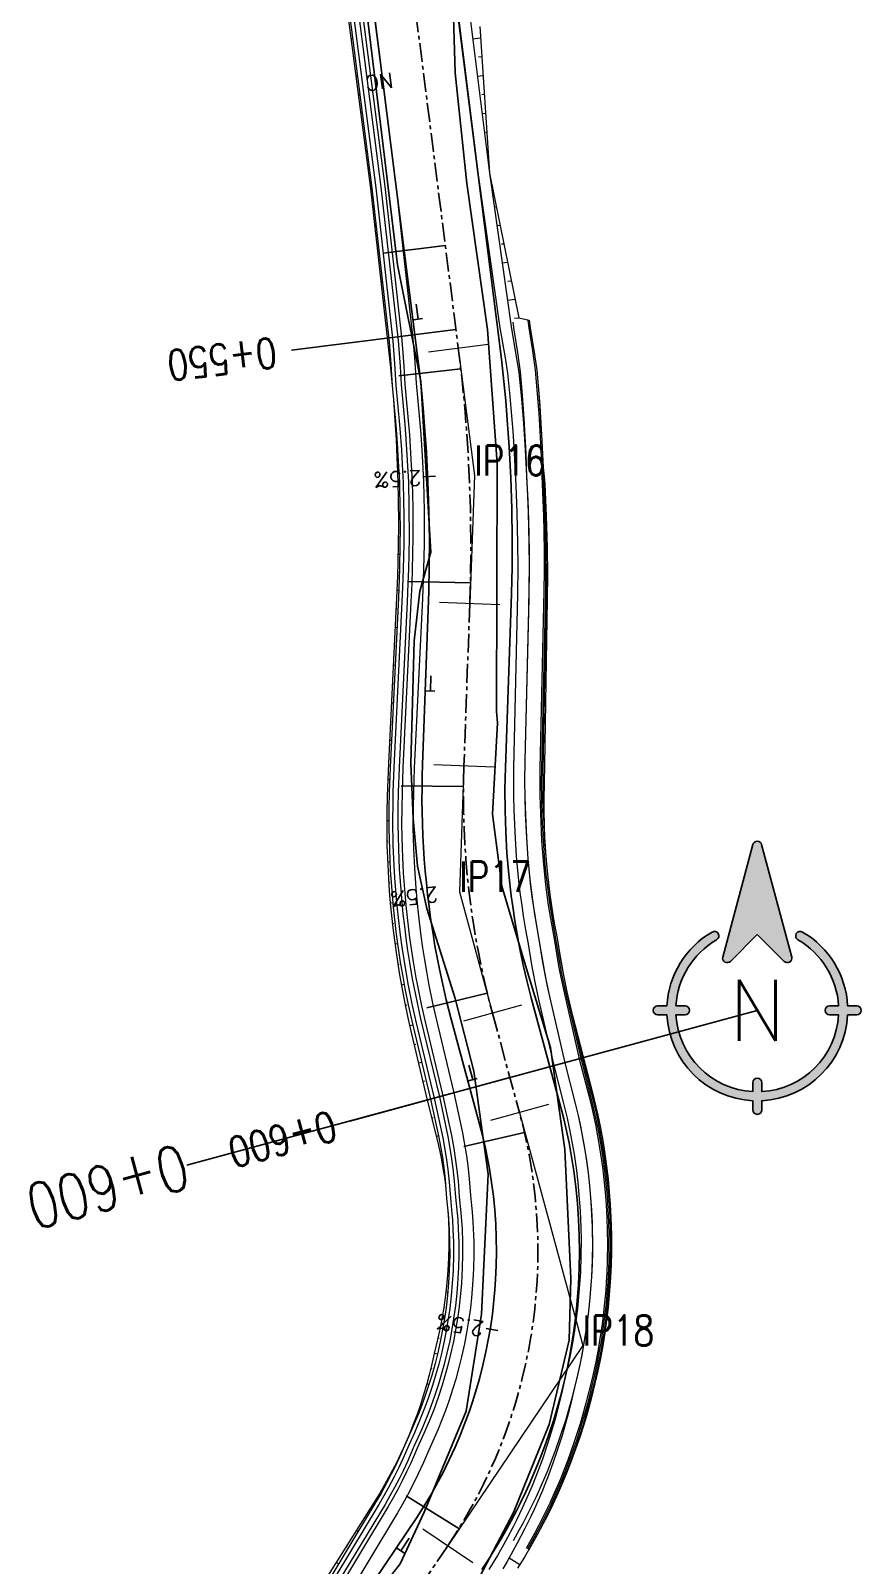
# Model space of a CAD drawing. Extents: x 337736 to 342003, y 3067251 to 3069533.
# Drawn here: x 338765 to 338820.1, y 3068909.2 to 3069011 of the extents above; entities that cross this region are included whole.
import ezdxf
from ezdxf.enums import TextEntityAlignment as Align

# ---------------------------------------------------------------- set-up
doc = ezdxf.new("R2010")
doc.units = 0
doc.header["$MEASUREMENT"] = 0
doc.linetypes.add('Center', pattern=[2, 1.25, -0.25, 0.25, -0.25])
for name, color, linetype, lineweight in [('BEC', 3, 'Continuous', 13), ('BES', 3, 'Continuous', 13), ('CFHatchLines', 4, 'Continuous', 0), ('Chainage', 7, 'Continuous', 25), ('Drain', 3, 'Continuous', 9), ('IP_Line', 150, 'Continuous', 9), ('LeftRoadExtreme', 7, 'Continuous', 13), ('RC', 9, 'Center', 30), ('Retaining Wall', 140, 'Continuous', 9), ('RightRoadExtreme', 7, 'Continuous', 13), ('Road Width', 6, 'Continuous', 25), ('Shoulder', 30, 'Continuous', 15)]:
    doc.layers.add(name, color=color, linetype=linetype, lineweight=lineweight)
for name, color, linetype in [('IPName', 7, 'Continuous'), ('Match Chainage', 7, 'Continuous'), ('North', 7, 'Continuous'), ('RoadEdge', 51, 'Continuous'), ('Super-Elevation', 1, 'Continuous')]:
    doc.layers.add(name, color=color, linetype=linetype)
doc.styles.get("Standard").update_dxf_attribs({"font": 'simplex.shx'})

# ---------------------------------------------------------------- blocks, each defined once
blk = doc.blocks.new('North')
at = {"layer": 'North'}
h = blk.add_hatch(color=0, dxfattribs=at)
h.dxf.hatch_style = 1
edge = h.paths.add_edge_path()
edge.add_line((7.276000000000001e-12, 8.38899464431597), (-2.97585080653152, 5.413143837775349))
edge.add_arc((-3.32940419712395, 5.766697228368679), 0.499999999999442, 165.000000000033, 314.99999999992633, ccw=False)
edge.add_line((-3.81236711026941, 5.8961067509199), (-0.4829629131381812, 18.3216123735528))
edge.add_arc((7.276000000000001e-12, 18.1922028510016), 0.500000000000879, 14.999999999966974, 165.000000000033, ccw=False)
edge.add_line((0.482962913152733, 18.3216123735528), (3.81236711028396, 5.8961067509199))
edge.add_arc((3.3294041971385, 5.766697228368679), 0.500000000000879, -135, 14.999999999966974, ccw=False)
edge.add_line((2.97585080654608, 5.413143837776259), (7.275957614183426e-12, 8.38899464431597))
edge = h.paths.add_edge_path()
edge.add_line((0.5000000000072761, -7.99999999999636), (0.5000000000072761, -8.986100377802359))
edge.add_arc((7.276000000000001e-12, 3.638e-12), 9.000000000000279, 273.18473853672, 356.81526146328)
edge.add_line((8.98610037781327, -0.499999999996362), (8.000000000007269, -0.499999999996362))
edge.add_arc((8.000000000007269, 3.638e-12), 0.5, 90, 270, ccw=False)
edge.add_line((8.000000000007269, 0.500000000003638), (8.98610037781327, 0.500000000003638))
edge.add_arc((7.276000000000001e-12, 2.7285e-12), 9.00000000000033, 3.18473853672609, 60.00000000000131)
edge.add_arc((4.75000000000728, 8.22724133595511), 0.499999999999844, 59.999999999989996, 239.99999999999, ccw=False)
edge.add_arc((1.09139e-11, 3.638e-12), 9.99999999999743, 2.865983982600028, 60.00000000001597, ccw=False)
edge.add_line((9.98749217772638, 0.500000000003638), (11.0000000000073, 0.500000000003638))
edge.add_arc((11.0000000000073, 3.638e-12), 0.5, -90, 90, ccw=False)
edge.add_line((11.0000000000073, -0.499999999996362), (9.98749217772638, -0.499999999996362))
edge.add_arc((1.09139e-11, 3.638e-12), 9.999999999996382, 272.8659839825781, 357.1340160174001, ccw=False)
edge.add_line((0.5000000000072761, -9.98749217771547), (0.5000000000072761, -10.9999999999964))
edge.add_arc((7.276000000000001e-12, -10.9999999999964), 0.5, -180, 0, ccw=False)
edge.add_line((-0.499999999992724, -10.9999999999964), (-0.499999999992724, -9.98749217771547))
edge.add_arc((7.276000000000001e-12, 3.638e-12), 10, 182.865983982599, 267.1340160174011, ccw=False)
edge.add_line((-9.98749217771183, -0.499999999996362), (-10.9999999999927, -0.499999999996362))
edge.add_arc((-10.9999999999927, 3.638e-12), 0.5, 90, 270, ccw=False)
edge.add_line((-10.9999999999927, 0.500000000003638), (-9.98749217771183, 0.500000000003638))
edge.add_arc((7.276000000000001e-12, 3.638e-12), 10, 120, 177.134016017401, ccw=False)
edge.add_arc((-4.74999999999272, 8.22724133595511), 0.500000000000632, -59.99999999999011, 119.99999999995799, ccw=False)
edge.add_arc((7.276000000000001e-12, 2.7285e-12), 9.00000000000034, 119.999999999999, 176.815261463274)
edge.add_line((-8.98610037779872, 0.500000000003638), (-7.99999999999272, 0.500000000003638))
edge.add_arc((-7.99999999999272, 3.638e-12), 0.5, -90, 90, ccw=False)
edge.add_line((-7.99999999999272, -0.499999999996362), (-8.98610037779872, -0.499999999996362))
edge.add_arc((7.276000000000001e-12, 3.638e-12), 9.000000000000279, 183.18473853672, 266.81526146328)
edge.add_line((-0.499999999992724, -8.986100377802359), (-0.499999999992724, -7.99999999999636))
edge.add_arc((7.276000000000001e-12, -7.99999999999636), 0.5, 0, 180, ccw=False)
at = {"layer": 'North', "color": 0}
for points in [[(7.276000000000001e-12, 8.38899464431597), (-2.97585080653152, 5.413143837775349, -0.7673269879792459), (-3.81236711026941, 5.8961067509199), (-0.4829629131381811, 18.3216123735528, -0.7673269879794109), (0.482962913152733, 18.3216123735528), (3.81236711028396, 5.8961067509199, -0.7673269879792459), (2.97585080654608, 5.413143837776259)], [(0.5000000000072761, -7.99999999999636), (0.5000000000072761, -8.986100377802359, 0.382015476982892), (8.98610037781327, -0.499999999996362), (8.000000000007269, -0.499999999996362, -1), (8.000000000007269, 0.500000000003638), (8.98610037781327, 0.500000000003638, 0.253109756565021), (4.50000000000728, 7.79422863406307, -0.99999999999909), (5.00000000000728, 8.660254037847151, -0.2545902106462961), (9.98749217772638, 0.500000000003638), (11.0000000000073, 0.500000000003638, -1), (11.0000000000073, -0.499999999996362), (9.98749217772638, -0.499999999996362, -0.385206477913585), (0.5000000000072761, -9.98749217771547), (0.5000000000072761, -10.9999999999964, -1), (-0.499999999992724, -10.9999999999964), (-0.499999999992724, -9.98749217771547, -0.385206477913585), (-9.98749217771183, -0.499999999996362), (-10.9999999999927, -0.499999999996362, -1), (-10.9999999999927, 0.500000000003638), (-9.98749217771183, 0.500000000003638, -0.2545902106462961), (-4.99999999999272, 8.66025403784806, -0.9999999999990908), (-4.49999999999272, 7.79422863406307, 0.253109756565021), (-8.98610037779872, 0.500000000003638), (-7.99999999999272, 0.500000000003638, -1), (-7.99999999999272, -0.499999999996362), (-8.98610037779872, -0.499999999996362, 0.382015476982892), (-0.499999999992724, -8.986100377802359), (-0.499999999992724, -7.99999999999636, -1)]]:
    blk.add_lwpolyline(points, format="xyb", close=True, dxfattribs=at)
blk.add_text('N', height=6.7215, dxfattribs=at).set_placement((7.2919e-12, 3.6513e-12), align=Align.MIDDLE_CENTER)

msp = doc.modelspace()

# ---------------------------------------------------------------- linework, layer by layer
at = {"layer": 'BEC'}
for points in [[(338795.394078471, 3068990.21822569), (338791.425676137, 3068989.71644594)], [(338796.170323337, 3068972.95378483), (338792.172902503, 3068973.09740474)], [(338795.783604392, 3068962.19010752), (338791.786183558, 3068962.33372743)], [(338797.604816392, 3068946.38647991), (338793.74484552, 3068945.33737321)], [(338799.395619526, 3068939.7975906), (338795.535648655, 3068938.74848389)], [(338794.366527915, 3068909.40506767), (338791.050242623, 3068911.64163912)]]:
    msp.add_lwpolyline(points, dxfattribs=at)
at = {"layer": 'BES'}
for points in [[(338795.394078471, 3068990.21822569), (338791.425676137, 3068989.71644594)], [(338796.170323337, 3068972.95378483), (338792.172902503, 3068973.09740474)], [(338795.783604392, 3068962.19010752), (338791.786183558, 3068962.33372743)], [(338797.604816392, 3068946.38647991), (338793.74484552, 3068945.33737321)], [(338799.395619526, 3068939.7975906), (338795.535648655, 3068938.74848389)], [(338794.366527915, 3068909.40506767), (338791.050242623, 3068911.64163912)]]:
    msp.add_lwpolyline(points, dxfattribs=at)
at = {"layer": 'CFHatchLines'}
for p, q in [((338786.407, 3069010.505), (338786.295, 3069010.491)), ((338794.361, 3069010.503), (338794.887, 3069010.57)), ((338786.512, 3069009.2585), (338786.458, 3069009.252)), ((338794.743, 3069009.2915), (338794.971, 3069009.32)), ((338786.726, 3069008.026), (338786.62, 3069008.012)), ((338794.669, 3069008.022), (338795.054, 3069008.071)), ((338786.8335, 3069006.7795), (338786.782, 3069006.773)), ((338794.9805, 3069006.8015), (338795.138, 3069006.821)), ((338787.045, 3069005.546), (338786.945, 3069005.534)), ((338794.977, 3069005.541), (338795.221, 3069005.572)), ((338787.1555, 3069004.3), (338787.107, 3069004.294)), ((338795.218, 3069004.312), (338795.305, 3069004.323)), ((338787.363, 3069003.067), (338787.269, 3069003.055)), ((338795.285, 3069003.06), (338795.388, 3069003.073)), ((338787.4775, 3069001.821), (338787.432, 3069001.815)), ((338795.456, 3069001.822), (338795.472, 3069001.824)), ((338787.682, 3069000.587), (338787.594, 3069000.576)), ((338795.611, 3069000.581), (338795.686, 3069000.591)), ((338787.776, 3068999.3385), (338787.731, 3068999.333)), ((338795.8595, 3068999.353), (338795.933, 3068999.362)), ((338787.959, 3068998.102), (338787.868, 3068998.091)), ((338795.9620000001, 3068998.106), (338796.18, 3068998.134)), ((338788.0515, 3068996.854), (338788.006, 3068996.848)), ((338796.282, 3068996.8865), (338796.427, 3068996.905)), ((338788.235, 3068995.617), (338788.143, 3068995.605)), ((338796.312, 3068995.63), (338796.674, 3068995.676)), ((338788.3265, 3068994.369), (338788.28, 3068994.363)), ((338796.705, 3068994.42), (338796.922, 3068994.447)), ((338788.512, 3068993.132), (338788.417, 3068993.12)), ((338796.6629999999, 3068993.155), (338797.169, 3068993.219)), ((338788.6025, 3068991.884), (338788.555, 3068991.878)), ((338797.1275, 3068991.9535), (338797.416, 3068991.99)), ((338798.261, 3068990.837), (338798.261, 3068990.837)), ((338788.7879999999, 3068990.647), (338788.692, 3068990.635)), ((338788.862, 3068989.3965), (338788.829, 3068989.392)), ((338798.463, 3068989.555), (338798.463, 3068989.555)), ((338788.976, 3068988.206), (338788.952, 3068988.203)), ((338798.638, 3068988.257), (338798.638, 3068988.257)), ((338789.0645, 3068987.014), (338789.061, 3068987.014)), ((338798.748, 3068986.952), (338798.748, 3068986.952)), ((338789.182, 3068985.825), (338789.156, 3068985.823)), ((338798.843, 3068985.646), (338798.843, 3068985.646)), ((338789.26, 3068984.633), (338789.237, 3068984.631)), ((338798.921, 3068984.34), (338798.921, 3068984.34)), ((338789.369, 3068983.443), (338789.303, 3068983.439)), ((338798.985, 3068983.032), (338798.985, 3068983.032)), ((338789.3985, 3068982.2485), (338789.356, 3068982.246)), ((338799.032, 3068981.725), (338799.0585, 3068981.726)), ((338789.499, 3068981.058), (338789.394, 3068981.053)), ((338789.4735, 3068979.8615), (338789.42, 3068979.86)), ((338799.097, 3068980.418), (338799.173, 3068980.42)), ((338789.54, 3068978.669), (338789.432, 3068978.667)), ((338799.1935, 3068979.111), (338799.232, 3068979.112)), ((338789.485, 3068977.4745), (338789.43, 3068977.474)), ((338799.196, 3068977.802), (338799.275, 3068977.802)), ((338799.2625, 3068976.4925), (338799.303, 3068976.492)), ((338789.525, 3068976.281), (338789.4129999999, 3068976.281)), ((338789.4395, 3068975.088), (338789.383, 3068975.089)), ((338799.2329999999, 3068975.183), (338799.315, 3068975.182)), ((338789.453, 3068973.894), (338789.338, 3068973.897)), ((338799.27, 3068973.872), (338799.312, 3068973.871)), ((338789.3375, 3068972.6805), (338789.279, 3068972.683)), ((338799.208, 3068972.576), (338799.294, 3068972.573)), ((338789.335, 3068971.43), (338789.217, 3068971.434)), ((338799.2285, 3068971.3245), (338799.2720000001, 3068971.323)), ((338789.2145, 3068970.183), (338789.154, 3068970.185)), ((338799.1629999999, 3068970.076), (338799.251, 3068970.073)), ((338789.214, 3068968.933), (338789.092, 3068968.937)), ((338799.185, 3068968.8245), (338799.23, 3068968.823)), ((338789.0915, 3068967.686), (338789.03, 3068967.688)), ((338799.117, 3068967.576), (338799.209, 3068967.573)), ((338789.093, 3068966.435), (338788.968, 3068966.44)), ((338799.1405, 3068966.3245), (338799.187, 3068966.323)), ((338788.9685, 3068965.189), (338788.905, 3068965.191)), ((338799.071, 3068965.076), (338799.166, 3068965.073)), ((338788.971, 3068963.938), (338788.843, 3068963.943)), ((338799.0965, 3068963.8245), (338799.145, 3068963.823)), ((338788.846, 3068962.6915), (338788.781, 3068962.694)), ((338799.025, 3068962.576), (338799.124, 3068962.573)), ((338788.857, 3068961.352), (338788.725, 3068961.354)), ((338799.0595, 3068961.396), (338799.11, 3068961.395)), ((338799.0170000001, 3068960.267), (338799.0870000001, 3068960.267)), ((338788.745, 3068959.9895), (338788.676, 3068959.989)), ((338799.066, 3068959.1375), (338799.081, 3068959.138)), ((338788.801, 3068958.627), (338788.658, 3068958.623)), ((338788.7455, 3068957.2595), (338788.671, 3068957.256)), ((338799.102, 3068958.008), (338799.102, 3068958.008)), ((338799.166, 3068956.881), (338799.166, 3068956.881)), ((338788.87, 3068955.9), (338788.715, 3068955.888)), ((338799.257, 3068955.755), (338799.257, 3068955.755)), ((338788.8705, 3068954.529), (338788.79, 3068954.521)), ((338799.372, 3068954.631), (338799.372, 3068954.631)), ((338789.063, 3068953.175), (338788.896, 3068953.156)), ((338799.514, 3068953.511), (338799.514, 3068953.511)), ((338799.68, 3068952.393), (338799.68, 3068952.393)), ((338789.1195, 3068951.8035), (338789.034, 3068951.791)), ((338799.872, 3068951.28), (338799.872, 3068951.28)), ((338789.379, 3068950.459), (338789.202, 3068950.43)), ((338800.063, 3068950.166), (338800.063, 3068950.166)), ((338789.493, 3068949.089), (338789.402, 3068949.072)), ((338800.256, 3068949.051), (338800.256, 3068949.051)), ((338800.475, 3068947.94), (338800.475, 3068947.94)), ((338789.82, 3068947.757), (338789.633, 3068947.718)), ((338789.99, 3068946.3905), (338789.894, 3068946.368)), ((338800.7279999999, 3068946.793), (338800.7279999999, 3068946.793)), ((338790.383, 3068945.075), (338790.187, 3068945.024)), ((338801.0155, 3068945.576), (338801.024, 3068945.578)), ((338801.286, 3068944.354), (338801.333, 3068944.367)), ((338790.588, 3068943.7785), (338790.487, 3068943.751)), ((338801.6055, 3068943.146), (338801.6420000001, 3068943.156)), ((338790.9829999999, 3068942.59), (338790.776, 3068942.534)), ((338801.876, 3068941.924), (338801.953, 3068941.945)), ((338791.1715, 3068941.346), (338791.065, 3068941.317)), ((338791.573, 3068940.16), (338791.354, 3068940.1)), ((338802.225, 3068940.7235), (338802.263, 3068940.734)), ((338791.7465, 3068938.9115), (338791.657, 3068938.887)), ((338802.521, 3068939.349), (338802.596, 3068939.367)), ((338802.8475, 3068937.9605), (338802.885, 3068937.968)), ((338792.095, 3068937.727), (338791.9570000001, 3068937.69)), ((338792.235, 3068936.6815), (338792.186, 3068936.67)), ((338803.05, 3068936.548), (338803.123, 3068936.56)), ((338792.436, 3068935.655), (338792.378, 3068935.644)), ((338803.275, 3068935.1415), (338803.311, 3068935.146)), ((338792.5415, 3068934.6135), (338792.533, 3068934.612)), ((338803.377, 3068933.72), (338803.448, 3068933.727)), ((338792.632, 3068933.574), (338792.632, 3068933.574)), ((338792.735, 3068932.5385), (338792.732, 3068932.538)), ((338803.5, 3068932.302), (338803.535, 3068932.304)), ((338792.807, 3068931.5), (338792.776, 3068931.498)), ((338803.502, 3068930.878), (338803.571, 3068930.879)), ((338792.811, 3068930.459), (338792.783, 3068930.459)), ((338792.833, 3068929.418), (338792.752, 3068929.42)), ((338803.5215, 3068929.4555), (338803.555, 3068929.455)), ((338792.737, 3068928.3815), (338792.684, 3068928.385)), ((338803.423, 3068928.036), (338803.489, 3068928.033)), ((338792.711, 3068927.34), (338792.58, 3068927.353)), ((338803.34, 3068926.6175), (338803.372, 3068926.615)), ((338792.5165, 3068926.316), (338792.439, 3068926.326)), ((338792.44, 3068925.276), (338792.261, 3068925.306)), ((338803.143, 3068925.21), (338803.205, 3068925.202)), ((338792.149, 3068924.2735), (338792.048, 3068924.294)), ((338802.9575, 3068923.802), (338802.988, 3068923.797)), ((338792.023, 3068923.237), (338791.798, 3068923.291)), ((338791.6679999999, 3068922.2555), (338791.576, 3068922.281)), ((338802.661, 3068922.413), (338802.72, 3068922.402)), ((338791.461, 3068921.232), (338791.318, 3068921.278)), ((338802.3745, 3068921.0235), (338802.403, 3068921.017)), ((338791.075, 3068920.265), (338791.023, 3068920.284)), ((338801.995, 3068919.657), (338802.045, 3068919.643)), ((338790.758, 3068919.273), (338790.693, 3068919.299)), ((338790.341, 3068918.3195), (338790.327, 3068918.326)), ((338801.619, 3068918.289), (338801.641, 3068918.282)), ((338789.4975, 3068916.413), (338789.49, 3068916.417)), ((338789.919, 3068917.368), (338789.919, 3068917.368)), ((338801.152, 3068916.95), (338801.188, 3068916.937)), ((338789.055, 3068915.464), (338789.02, 3068915.485)), ((338800.673, 3068915.615), (338800.687, 3068915.609)), ((338788.5435, 3068914.551), (338788.516, 3068914.568)), ((338788.049, 3068913.614), (338787.975, 3068913.664)), ((338800.118, 3068914.31), (338800.14, 3068914.3)), ((338787.356, 3068912.573), (338787.309, 3068912.605)), ((338799.539, 3068913.0155), (338799.546, 3068913.012)), ((338786.758, 3068911.469), (338786.644, 3068911.546)), ((338798.899, 3068911.75), (338798.907, 3068911.746)), ((338786.045, 3068910.442), (338785.9779999999, 3068910.487)), ((338798.2225, 3068910.5045), (338798.223, 3068910.504)), ((338785.466, 3068909.325), (338785.312, 3068909.429)), ((338796.78, 3068909.727), (338797.495, 3068909.287))]:
    msp.add_line(p, q, dxfattribs=at)
at = {"layer": 'Chainage'}
for p, q in [((338793.252542046, 3068991.2116459), (338782.339435628, 3068989.8317516)), ((338796.835845357, 3068941.59021448), (338786.220925461, 3068938.70517105))]:
    msp.add_line(p, q, dxfattribs=at)
at = {"layer": 'Drain'}
for points in [[(338785.131, 3069020.424), (338787.682, 3069000.587), (338788.816, 3068990.399), (338788.93, 3068988.923), (338789.018, 3068987.49), (338789.138, 3068986.301), (338789.264, 3068984.873), (338789.3529999999, 3068983.682), (338789.428, 3068982.489), (338789.499, 3068981.058), (338789.537, 3068979.147), (338789.542, 3068977.952), (338789.536, 3068976.997), (338789.503, 3068975.326), (338789.432, 3068973.417), (338788.886, 3068962.168), (338788.827, 3068960.535), (338788.805, 3068959.445), (338788.805, 3068958.082), (338788.836, 3068956.718), (338788.898, 3068955.355), (338788.951, 3068954.537), (338789.014, 3068953.72), (338789.089, 3068952.903), (338789.174, 3068952.088), (338789.271, 3068951.273), (338789.379, 3068950.459), (338789.584, 3068949.106), (338789.722, 3068948.296), (338789.87, 3068947.488), (338790.086, 3068946.413), (338790.383, 3068945.075), (338791.573, 3068940.16), (338792.095, 3068937.727), (338792.25, 3068936.9), (338792.35, 3068936.278), (338792.4620000001, 3068935.447), (338792.531, 3068934.823), (338792.632, 3068933.574), (338792.738, 3068932.539), (338792.807, 3068931.5), (338792.835, 3068930.668), (338792.84, 3068929.835), (338792.812, 3068928.794), (338792.763, 3068927.963), (338792.69, 3068927.133), (338792.594, 3068926.306), (338792.474, 3068925.482), (338792.368, 3068924.866), (338792.2070000001, 3068924.049), (338792.023, 3068923.237), (338791.87, 3068922.631), (338791.645, 3068921.829), (338791.461, 3068921.232), (338791.197, 3068920.443), (338790.984, 3068919.855), (338790.758, 3068919.273), (338790.355, 3068918.313), (338789.919, 3068917.368), (338789.505, 3068916.409), (338789.239, 3068915.841), (338788.961, 3068915.277), (338788.671, 3068914.719), (338788.264, 3068913.983), (338787.92, 3068913.399), (338784.175, 3068907.18)], [(338785.379, 3069020.455), (338787.93, 3069000.618), (338789.064, 3068990.43), (338789.178, 3068988.953), (338789.2670000001, 3068987.516), (338789.387, 3068986.325), (338789.532, 3068984.654), (338789.634, 3068983.221), (338789.691, 3068982.264), (338789.749, 3068981.068), (338789.777, 3068979.871), (338789.789, 3068978.913), (338789.786, 3068976.997), (338789.753, 3068975.322), (338789.713, 3068974.126), (338789.67, 3068973.169), (338789.136, 3068962.16), (338789.077, 3068960.534), (338789.059, 3068959.72), (338789.051, 3068958.634), (338789.077, 3068957.004), (338789.133, 3068955.647), (338789.181, 3068954.832), (338789.24, 3068954.018), (338789.311, 3068953.205), (338789.3920000001, 3068952.392), (338789.553, 3068951.04), (338789.664, 3068950.23), (338789.786, 3068949.422), (338790.064, 3068947.809), (338790.329, 3068946.471), (338790.563, 3068945.404), (338791.814, 3068940.225), (338792.378, 3068937.584), (338792.493, 3068936.958), (338792.625, 3068936.122), (338792.708, 3068935.493), (338792.797, 3068934.654), (338792.881, 3068933.604), (338792.987, 3068932.56), (338793.02, 3068932.141), (338793.057, 3068931.512), (338793.085, 3068930.673), (338793.09, 3068929.833), (338793.062, 3068928.783), (338793.012, 3068927.945), (338792.939, 3068927.108), (338792.842, 3068926.273), (338792.721, 3068925.442), (338792.614, 3068924.821), (338792.495, 3068924.203), (338792.315, 3068923.382), (338792.111, 3068922.567), (338791.885, 3068921.758), (338791.7, 3068921.156), (338791.433, 3068920.36), (338791.218, 3068919.768), (338790.912, 3068918.985), (338790.498, 3068918.021), (338790.144, 3068917.259), (338789.726, 3068916.292), (338789.4570000001, 3068915.719), (338789.177, 3068915.15), (338788.783, 3068914.401), (338788.473, 3068913.846), (338788.127, 3068913.259), (338784.382, 3068907.04)], [(338785.726, 3069020.499), (338788.278, 3069000.662), (338789.411, 3068990.474), (338789.542, 3068988.755), (338789.615, 3068987.553), (338789.758, 3068986.118), (338789.862, 3068984.921), (338789.935, 3068983.963), (338790.027, 3068982.523), (338790.098, 3068981.083), (338790.134, 3068979.401), (338790.14, 3068977.479), (338790.125, 3068976.277), (338790.1029999999, 3068975.317), (338790.072, 3068974.357), (338790.02, 3068973.156), (338789.486, 3068962.149), (338789.427, 3068960.532), (338789.405, 3068959.453), (338789.402, 3068958.374), (338789.4129999999, 3068957.564), (338789.435, 3068956.754), (338789.496, 3068955.404), (338789.548, 3068954.594), (338789.61, 3068953.785), (338789.739, 3068952.438), (338789.831, 3068951.632), (338789.934, 3068950.826), (338790.048, 3068950.021), (338790.174, 3068949.218), (338790.357, 3068948.149), (338790.4570000001, 3068947.616), (338790.67, 3068946.552), (338790.902, 3068945.491), (338792.152, 3068940.317), (338792.716, 3068937.672), (338792.833, 3068937.04), (338792.967, 3068936.193), (338793.052, 3068935.557), (338793.143, 3068934.708), (338793.2279999999, 3068933.646), (338793.336, 3068932.589), (338793.369, 3068932.165), (338793.406, 3068931.529), (338793.435, 3068930.679), (338793.44, 3068929.829), (338793.42, 3068928.98), (338793.361, 3068927.919), (338793.308, 3068927.284), (338793.216, 3068926.439), (338793.099, 3068925.597), (338792.959, 3068924.758), (338792.838, 3068924.133), (338792.655, 3068923.302), (338792.45, 3068922.478), (338792.28, 3068921.863), (338792.097, 3068921.253), (338791.833, 3068920.445), (338791.62, 3068919.844), (338791.394, 3068919.248), (338790.989, 3068918.266), (338790.729, 3068917.683), (338790.459, 3068917.106), (338790.035, 3068916.128), (338789.763, 3068915.548), (338789.479, 3068914.973), (338789.182, 3068914.404), (338788.872, 3068913.841), (338788.547, 3068913.278), (338784.673, 3068906.845)], [(338785.974, 3069020.53), (338788.526, 3069000.694), (338789.659, 3068990.505), (338789.79, 3068988.785), (338789.863, 3068987.58), (338789.938, 3068986.861), (338790.071, 3068985.422), (338790.167, 3068984.221), (338790.248, 3068983.019), (338790.348, 3068981.094), (338790.384, 3068979.407), (338790.39, 3068977.48), (338790.375, 3068976.276), (338790.3529999999, 3068975.313), (338790.322, 3068974.351), (338790.27, 3068973.147), (338789.736, 3068962.141), (338789.677, 3068960.531), (338789.655, 3068959.457), (338789.652, 3068958.382), (338789.6629999999, 3068957.575), (338789.685, 3068956.769), (338789.705, 3068956.231), (338789.761, 3068955.156), (338789.859, 3068953.813), (338789.932, 3068953.008), (338790.016, 3068952.203), (338790.181, 3068950.865), (338790.419, 3068949.264), (338790.602, 3068948.2), (338790.701, 3068947.669), (338790.969, 3068946.345), (338791.206, 3068945.29), (338792.393, 3068940.383), (338792.958, 3068937.736), (338793.113, 3068936.884), (338793.2120000001, 3068936.244), (338793.298, 3068935.603), (338793.39, 3068934.747), (338793.476, 3068933.676), (338793.585, 3068932.61), (338793.656, 3068931.541), (338793.685, 3068930.684), (338793.69, 3068929.827), (338793.67, 3068928.97), (338793.611, 3068927.901), (338793.536, 3068927.047), (338793.437, 3068926.195), (338793.313, 3068925.347), (338793.205, 3068924.714), (338793.083, 3068924.083), (338792.899, 3068923.245), (338792.691, 3068922.414), (338792.52, 3068921.794), (338792.336, 3068921.178), (338792.069, 3068920.364), (338791.78, 3068919.557), (338791.548, 3068918.957), (338791.132, 3068917.97), (338790.684, 3068916.997), (338790.256, 3068916.011), (338789.981, 3068915.426), (338789.694, 3068914.847), (338789.395, 3068914.273), (338789.0820000001, 3068913.705), (338788.754, 3068913.138), (338784.88, 3068906.705)]]:
    msp.add_lwpolyline(points, dxfattribs=at)
at = {"layer": 'IP_Line'}
for points in [[(338793.409877304, 3068989.96733581), (338794.477064256, 3068981.52732362), (338794.17161292, 3068973.02559478)], [(338793.784893975, 3068962.26191748), (338793.485129713, 3068953.91847886), (338795.674830956, 3068945.86192656)], [(338797.465634091, 3068939.27303725), (338801.668589688, 3068923.80913243), (338792.708385269, 3068910.52335339)]]:
    msp.add_lwpolyline(points, dxfattribs=at)
at = {"layer": 'LeftRoadExtreme'}
msp.add_lwpolyline([(338794.8370000001, 3069011.319), (338795.488, 3069001.574), (338797.416, 3068991.99), (338798.114, 3068991.826), (338798.181, 3068991.331), (338798.463, 3068989.555), (338798.614, 3068988.518), (338798.706, 3068987.474), (338798.807, 3068986.169), (338798.8920000001, 3068984.863), (338798.949, 3068983.817), (338799.006, 3068982.509), (338799.024, 3068982.248), (338799.114, 3068981.466), (338799.145, 3068980.943), (338799.242, 3068978.85), (338799.299, 3068976.754), (338799.316, 3068974.92), (338799.306, 3068973.346), (338799.119, 3068962.323), (338799.11, 3068961.169), (338799.083, 3068960.041), (338799.08, 3068959.364), (338799.094, 3068958.234), (338799.124, 3068957.557), (338799.217, 3068956.205), (338799.323, 3068955.08), (338799.4829999999, 3068953.734), (338799.68, 3068952.393), (338799.792, 3068951.725), (338799.956, 3068950.836), (338800.099, 3068949.943), (338800.215, 3068949.274), (338800.429, 3068948.162), (338800.619, 3068947.274), (338800.84, 3068946.305), (338802.329, 3068940.478), (338802.532, 3068939.645), (338802.658, 3068939.088), (338802.831, 3068938.248), (338802.986, 3068937.406), (338803.08, 3068936.843), (338803.242, 3068935.713), (338803.343, 3068934.863), (338803.425, 3068934.011), (338803.489, 3068933.158), (338803.535, 3068932.304), (338803.568, 3068931.164), (338803.568, 3068930.024), (338803.546, 3068929.17), (338803.506, 3068928.317), (338803.449, 3068927.465), (338803.343, 3068926.332), (338803.243, 3068925.484), (338803.124, 3068924.639), (338802.988, 3068923.797), (338802.833, 3068922.959), (338802.661, 3068922.124), (338802.47, 3068921.293), (338802.193, 3068920.191), (338801.968, 3068919.37), (338801.725, 3068918.553), (338801.465, 3068917.742), (338801.188, 3068916.937), (338800.893, 3068916.138), (338800.5820000001, 3068915.346), (338800.365, 3068914.822), (338800.025, 3068914.041), (338799.669, 3068913.268), (338799.296, 3068912.503), (338799.039, 3068911.997), (338798.639, 3068911.246), (338798.223, 3068910.504), (338797.792, 3068909.771), (338797.345, 3068909.047)], dxfattribs=at)
at = {"layer": 'Match Chainage'}
msp.add_line((338813.24072156, 3068946.04891796), (338775.413007021, 3068935.76767228), dxfattribs=at)
at = {"layer": 'RC', "linetype": 'Center'}
msp.add_lwpolyline([(338788.844666247, 3069026.0720098), (338793.409877304, 3068989.96733581), (338793.409877304, 3068989.96733581, -0.0404442791982814), (338794.17161292, 3068973.02559478), (338794.17161292, 3068973.02559478), (338793.784893975, 3068962.26191748), (338793.784893975, 3068962.26191748, 0.0754661289477866), (338795.674830956, 3068945.86192656), (338795.674830956, 3068945.86192656), (338797.465634091, 3068939.27303725), (338797.465634091, 3068939.27303725, -0.218043198598834), (338792.708385269, 3068910.52335339), (338792.708385269, 3068910.52335339), (338781.982305197, 3068894.61921514)], format="xyb", dxfattribs=at)
at = {"layer": 'Retaining Wall'}
for points in [[(338798.015, 3068991.814), (338798.0820000001, 3068991.318), (338798.324, 3068989.802), (338798.515, 3068988.507), (338798.628, 3068987.204), (338798.743, 3068985.638), (338798.836, 3068984.072), (338798.896, 3068982.765), (338798.94, 3068981.459), (338799.015, 3068979.892), (338799.052, 3068978.846), (338799.079, 3068977.801), (338799.099, 3068976.493), (338799.1029999999, 3068975.185), (338799.092, 3068973.877), (338798.821, 3068962.083), (338798.809, 3068961.175), (338798.817, 3068960.267), (338798.851, 3068959.132), (338798.938, 3068957.32), (338799.037, 3068955.963), (338799.124, 3068955.059), (338799.2, 3068954.383), (338799.379, 3068953.034), (338799.519, 3068952.138), (338799.76, 3068950.798), (338799.942, 3068949.677), (338800.061, 3068949.006), (338800.19, 3068948.336), (338800.426, 3068947.222), (338801.433, 3068942.84), (338802.06, 3068940.406), (338802.263, 3068939.579), (338802.505, 3068938.47), (338802.716, 3068937.356), (338802.852, 3068936.516), (338802.971, 3068935.674), (338803.072, 3068934.83), (338803.155, 3068933.984), (338803.219, 3068933.137), (338803.265, 3068932.289), (338803.2929999999, 3068931.44), (338803.303, 3068930.591), (338803.2879999999, 3068929.459), (338803.256, 3068928.611), (338803.224, 3068928.047), (338803.184, 3068927.483), (338803.109, 3068926.638), (338803.016, 3068925.795), (338802.944, 3068925.235), (338802.776, 3068924.117), (338802.68, 3068923.56), (338802.5220000001, 3068922.728), (338802.283, 3068921.625), (338801.875, 3068919.982), (338801.649, 3068919.166), (338801.489, 3068918.625), (338801.322, 3068918.086), (338801.056, 3068917.283), (338800.675, 3068916.22), (338800.473, 3068915.693), (338800.156, 3068914.909), (338799.7070000001, 3068913.873), (338799.472, 3068913.36), (338799.105, 3068912.597), (338798.722, 3068911.843), (338798.4570000001, 3068911.344), (338797.908, 3068910.359)], [(338798.114, 3068991.826), (338798.181, 3068991.331), (338798.463, 3068989.555), (338798.614, 3068988.518), (338798.748, 3068986.952), (338798.86, 3068985.385), (338798.949, 3068983.817), (338798.996, 3068982.771), (338799.04, 3068981.463), (338799.115, 3068979.895), (338799.152, 3068978.848), (338799.179, 3068977.802), (338799.199, 3068976.493), (338799.203, 3068975.183), (338799.192, 3068973.874), (338798.921, 3068962.08), (338798.909, 3068961.173), (338798.922, 3068960.04), (338798.96, 3068958.908), (338799.0379999999, 3068957.326), (338799.137, 3068955.971), (338799.223, 3068955.07), (338799.299, 3068954.395), (338799.4779999999, 3068953.049), (338799.694, 3068951.708), (338799.8579999999, 3068950.817), (338800.078, 3068949.475), (338800.243, 3068948.583), (338800.5220000001, 3068947.248), (338801.529, 3068942.866), (338802.157, 3068940.432), (338802.424, 3068939.325), (338802.659, 3068938.212), (338802.862, 3068937.094), (338802.993, 3068936.251), (338803.106, 3068935.406), (338803.201, 3068934.559), (338803.278, 3068933.711), (338803.336, 3068932.861), (338803.377, 3068932.011), (338803.399, 3068931.16), (338803.403, 3068930.592), (338803.388, 3068929.458), (338803.368, 3068928.891), (338803.324, 3068928.041), (338803.284, 3068927.476), (338803.209, 3068926.629), (338803.149, 3068926.066), (338803.0429999999, 3068925.222), (338802.875, 3068924.102), (338802.779, 3068923.544), (338802.62, 3068922.71), (338802.443, 3068921.879), (338802.315, 3068921.328), (338801.971, 3068919.956), (338801.823, 3068919.41), (338801.585, 3068918.596), (338801.241, 3068917.518), (338801.058, 3068916.983), (338800.768, 3068916.185), (338800.566, 3068915.657), (338800.248, 3068914.87), (338799.798, 3068913.832), (338799.562, 3068913.318), (338799.194, 3068912.553), (338798.679, 3068911.546), (338798.41, 3068911.048), (338797.994, 3068910.309)], [(338798.114, 3068991.826), (338798.181, 3068991.331), (338798.463, 3068989.555), (338798.614, 3068988.518), (338798.748, 3068986.952), (338798.86, 3068985.385), (338798.949, 3068983.817), (338798.996, 3068982.771), (338799.04, 3068981.463), (338799.11, 3068980.156), (338799.173, 3068978.587), (338799.209, 3068977.278), (338799.226, 3068976.231), (338799.2329999999, 3068975.183), (338799.2279999999, 3068973.873), (338799.016, 3068962.076), (338799.009, 3068961.171), (338799.0220000001, 3068960.041), (338799.06, 3068958.911), (338799.137, 3068957.332), (338799.236, 3068955.98), (338799.372, 3068954.631), (338799.4829999999, 3068953.734), (338799.577, 3068953.063), (338799.754, 3068951.948), (338799.956, 3068950.836), (338800.137, 3068949.72), (338800.384, 3068948.384), (338800.619, 3068947.274), (338801.626, 3068942.892), (338802.253, 3068940.458), (338802.521, 3068939.349), (338802.756, 3068938.233), (338802.96, 3068937.111), (338803.092, 3068936.267), (338803.205, 3068935.42), (338803.271, 3068934.854), (338803.354, 3068934.004), (338803.4179999999, 3068933.152), (338803.465, 3068932.3), (338803.493, 3068931.447), (338803.503, 3068930.593), (338803.488, 3068929.456), (338803.468, 3068928.888), (338803.423, 3068928.036), (338803.383, 3068927.469), (338803.308, 3068926.62), (338803.248, 3068926.055), (338803.143, 3068925.21), (338803.019, 3068924.367), (338802.927, 3068923.807), (338802.773, 3068922.97), (338802.661, 3068922.413), (338802.4129999999, 3068921.306), (338802.14, 3068920.205), (338801.995, 3068919.657), (338801.681, 3068918.567), (338801.425, 3068917.755), (338801.245, 3068917.218), (338800.862, 3068916.15), (338800.659, 3068915.621), (338800.34, 3068914.832), (338800.005, 3068914.05), (338799.7720000001, 3068913.533), (338799.284, 3068912.509), (338798.7670000001, 3068911.499), (338798.361, 3068910.752), (338798.081, 3068910.259)], [(338797.023, 3068991.688), (338797.09, 3068991.193), (338797.331, 3068989.684), (338797.52, 3068988.401), (338797.653, 3068986.851), (338797.763, 3068985.299), (338797.851, 3068983.747), (338797.887, 3068982.97), (338797.941, 3068981.416), (338798.015, 3068979.864), (338798.06, 3068978.569), (338798.099, 3068976.496), (338798.104, 3068975.459), (338798.096, 3068974.163), (338798.067, 3068972.617), (338797.833, 3068962.619), (338797.809, 3068961.192), (338797.817, 3068960.266), (338797.851, 3068959.109), (338797.926, 3068957.491), (338798.021, 3068956.106), (338798.083, 3068955.415), (338798.18, 3068954.495), (338798.294, 3068953.576), (338798.39, 3068952.889), (338798.61, 3068951.518), (338798.778, 3068950.608), (338799.004, 3068949.237), (338799.174, 3068948.325), (338799.312, 3068947.642), (338799.46, 3068946.961), (338800.468, 3068942.577), (338801.162, 3068939.878), (338801.354, 3068939.07), (338801.5820000001, 3068937.988), (338801.779, 3068936.9), (338801.906, 3068936.081), (338802.016, 3068935.259), (338802.1079999999, 3068934.436), (338802.182, 3068933.611), (338802.239, 3068932.785), (338802.278, 3068931.958), (338802.294, 3068931.406), (338802.303, 3068930.578), (338802.3, 3068930.027), (338802.28, 3068929.2), (338802.242, 3068928.373), (338802.2070000001, 3068927.823), (338802.113, 3068926.725), (338802.0220000001, 3068925.904), (338801.952, 3068925.357), (338801.874, 3068924.812), (338801.742, 3068923.997), (338801.593, 3068923.185), (338801.484, 3068922.645), (338801.243, 3068921.572), (338800.908, 3068920.238), (338800.763, 3068919.707), (338800.532, 3068918.915), (338800.198, 3068917.867), (338799.834, 3068916.829), (338799.641, 3068916.314), (338799.3370000001, 3068915.547), (338798.907, 3068914.535), (338798.566, 3068913.784), (338798.329, 3068913.287), (338798.086, 3068912.794), (338797.7070000001, 3068912.061), (338797.446, 3068911.577), (338797.041, 3068910.858)], [(338799.181, 3068971.076), (338799.016, 3068962.076), (338799.011, 3068960.719), (338799.042, 3068959.363), (338799.124, 3068957.557), (338799.217, 3068956.205), (338799.323, 3068955.08), (338799.4829999999, 3068953.734), (338799.68, 3068952.393), (338799.792, 3068951.725), (338799.956, 3068950.836), (338800.099, 3068949.943), (338800.215, 3068949.274), (338800.384, 3068948.384), (338800.619, 3068947.274), (338801.626, 3068942.892), (338802.253, 3068940.458), (338802.521, 3068939.349), (338802.756, 3068938.233), (338802.96, 3068937.111), (338803.092, 3068936.267), (338803.239, 3068935.137), (338803.328, 3068934.287), (338803.399, 3068933.436), (338803.452, 3068932.584), (338803.486, 3068931.731), (338803.502, 3068930.878), (338803.495, 3068929.74), (338803.455, 3068928.604), (338803.423, 3068928.036), (338803.36, 3068927.186), (338803.308, 3068926.62), (338803.215, 3068925.773), (338803.062, 3068924.648), (338802.878, 3068923.527), (338802.718, 3068922.691), (338802.602, 3068922.136), (338802.346, 3068921.03), (338802.14, 3068920.205), (338801.919, 3068919.383), (338801.681, 3068918.567), (338801.512, 3068918.025), (338801.152, 3068916.95), (338800.862, 3068916.15), (338800.659, 3068915.621), (338800.23, 3068914.57), (338799.7720000001, 3068913.533), (338799.532, 3068913.019), (338799.158, 3068912.255), (338798.633, 3068911.249), (338798.081, 3068910.259)]]:
    msp.add_lwpolyline(points, dxfattribs=at)
at = {"layer": 'RightRoadExtreme'}
msp.add_lwpolyline([(338784.997, 3069020.407), (338787.594, 3069000.576), (338788.905, 3068988.679), (338788.998, 3068987.728), (338789.101, 3068986.537), (338789.222, 3068984.87), (338789.279, 3068983.916), (338789.3370000001, 3068982.723), (338789.373, 3068981.769), (338789.416, 3068980.099), (338789.433, 3068978.19), (338789.425, 3068976.997), (338789.403, 3068975.804), (338789.375, 3068974.851), (338789.316, 3068973.421), (338788.768, 3068962.444), (338788.683, 3068960.262), (338788.661, 3068959.17), (338788.662, 3068957.803), (338788.677, 3068956.982), (338788.703, 3068956.162), (338788.7720000001, 3068954.795), (338788.829, 3068953.975), (338788.896, 3068953.156), (338788.975, 3068952.337), (338789.065, 3068951.519), (338789.166, 3068950.702), (338789.278, 3068949.886), (338789.49, 3068948.53), (338789.682, 3068947.447), (338789.839, 3068946.638), (338790.066, 3068945.561), (338790.312, 3068944.488), (338791.354, 3068940.1), (338792.053, 3068937.283), (338792.2670000001, 3068936.261), (338792.412, 3068935.438), (338792.505, 3068934.819), (338792.585, 3068934.198), (338792.632, 3068933.574), (338792.719, 3068932.746), (338792.754, 3068932.122), (338792.78, 3068931.29), (338792.783, 3068930.459), (338792.761, 3068929.628), (338792.716, 3068928.798), (338792.6470000001, 3068927.971), (338792.555, 3068927.147), (338792.439, 3068926.326), (338792.3370000001, 3068925.713), (338792.222, 3068925.103), (338792.048, 3068924.294), (338791.798, 3068923.291), (338791.624, 3068922.483), (338791.477, 3068921.879), (338791.318, 3068921.278), (338791.085, 3068920.482), (338790.895, 3068919.889), (338790.693, 3068919.299), (338790.403, 3068918.52), (338790.17, 3068917.94), (338789.755, 3068916.984), (338789.58, 3068916.606), (338789.306, 3068916.042), (338788.922, 3068915.3), (338788.516, 3068914.568), (338788.198, 3068914.027), (338783.981, 3068907.311)], dxfattribs=at)
at = {"layer": 'Road Width'}
for points in [[(338791.525504402, 3069026.78649834), (338796.137624822, 3068990.31649375), (338796.290996291, 3068989.04307653), (338796.42921016, 3068987.76781401), (338796.552232897, 3068986.49099648), (338796.660047066, 3068985.21280491), (338796.785407829, 3068983.42137325), (338796.892096165, 3068981.37179822), (338796.959727984, 3068979.32056294), (338796.988278749, 3068977.26841161), (338796.9811935, 3068975.47261304), (338796.944180645, 3068973.67718196), (338796.533199224, 3068962.16536163), (338796.501398602, 3068960.74065145), (338796.508461624, 3068959.31571312), (338796.554379156, 3068957.89149729), (338796.639117048, 3068956.46906324), (338796.762612275, 3068955.04946891), (338796.924772986, 3068953.63377013), (338797.020316329, 3068952.92771075), (338797.16266686, 3068951.98844962), (338797.408150795, 3068950.58479839), (338797.545224796, 3068949.88561379), (338797.742796374, 3068948.95639874), (338797.957229185, 3068948.03092929), (338798.248872789, 3068946.87982566), (338800.283405496, 3068939.36968014), (338800.412186072, 3068938.84600114), (338800.591297864, 3068938.05716696), (338800.753466239, 3068937.26467607), (338800.898616735, 3068936.46889235), (338801.065564408, 3068935.40335696), (338801.202004217, 3068934.33348717), (338801.30782479, 3068933.26015628), (338801.38293975, 3068932.18424042), (338801.427287782, 3068931.10661783), (338801.440832686, 3068930.02816814), (338801.423563405, 3068928.94977167), (338801.375494037, 3068927.87230866), (338801.319252113, 3068927.06535312), (338801.245732519, 3068926.25978794), (338801.154969015, 3068925.455983), (338801.047003274, 3068924.65430738), (338800.921884873, 3068923.85512919), (338800.77967126, 3068923.05881538), (338800.620427735, 3068922.2657316), (338800.381739563, 3068921.2139402), (338800.183057383, 3068920.42980642), (338799.967619236, 3068919.65010981), (338799.735524043, 3068918.87520839), (338799.40033812, 3068917.8500803), (338799.129804057, 3068917.08774723), (338798.842997645, 3068916.33138589), (338798.540050577, 3068915.58134358), (338798.111254949, 3068914.59171157), (338797.88629823, 3068914.10159056), (338797.535793132, 3068913.3725593), (338797.293479263, 3068912.89078329), (338796.917166382, 3068912.17473231), (338796.657804406, 3068911.70191575), (338796.256163681, 3068910.99975827), (338795.839570086, 3068910.30636792), (338795.408214907, 3068909.62206309), (338794.964214837, 3068908.94995158)], [(338786.071620364, 3069026.07576006), (338790.681071613, 3068989.6265466), (338790.826641383, 3068988.41791621), (338790.957800251, 3068987.20774829), (338791.074543405, 3068985.99610474), (338791.176854299, 3068984.78315729), (338791.295816136, 3068983.08316762), (338791.397058664, 3068981.13821126), (338791.461238279, 3068979.19167941), (338791.488331697, 3068977.24427827), (338791.481608108, 3068975.54014459), (338791.44648454, 3068973.83635964), (338791.036745577, 3068962.36283901), (338791.013809762, 3068961.57578844), (338791.001605777, 3068960.78838911), (338791.000139857, 3068960.00089658), (338791.009412275, 3068959.21345727), (338791.029421307, 3068958.42621761), (338791.060163232, 3068957.63932399), (338791.101632334, 3068956.85292272), (338791.153820902, 3068956.06716004), (338791.216719231, 3068955.28218205), (338791.290315626, 3068954.49813472), (338791.374596401, 3068953.71516385), (338791.469545885, 3068952.93341502), (338791.575146423, 3068952.15303359), (338791.73248122, 3068951.11490287), (338791.862854436, 3068950.33827589), (338792.00380557, 3068949.56349888), (338792.155308413, 3068948.79071591), (338792.373676999, 3068947.76368874), (338792.610681685, 3068946.74080146), (338792.933024616, 3068945.46852903), (338794.952045472, 3068938.01816237), (338795.215079349, 3068936.89687627), (338795.353620544, 3068936.21984763), (338795.477623285, 3068935.54000591), (338795.620247456, 3068934.62971408), (338795.736808617, 3068933.71571936), (338795.827211624, 3068932.79876781), (338795.891382682, 3068931.8796079), (338795.929269411, 3068930.95898993), (338795.940840886, 3068930.03766536), (338795.926087659, 3068929.11638625), (338795.885021775, 3068928.19590461), (338795.836974038, 3068927.50651876), (338795.749954568, 3068926.58923992), (338795.667511946, 3068925.903117), (338795.534756393, 3068924.99133368), (338795.418124949, 3068924.31018865), (338795.239965133, 3068923.40617984), (338795.036052721, 3068922.50762957), (338794.806554161, 3068921.6152713), (338794.617751243, 3068920.9505045), (338794.343940172, 3068920.0707316), (338794.122148716, 3068919.4162318), (338793.804709518, 3068918.55124324), (338793.550483887, 3068917.90864634), (338793.190209996, 3068917.06060413), (338792.805856665, 3068916.22320018), (338792.397737631, 3068915.39711804), (338792.076251792, 3068914.78539236), (338791.6273559, 3068913.98074006), (338791.155656281, 3068913.18924001), (338790.661537968, 3068912.4115383), (338779.468389822, 3068895.80079426)]]:
    msp.add_lwpolyline(points, dxfattribs=at)
at = {"layer": 'RoadEdge'}
for points in [[(338793.004, 3069014.916, 1380.923), (338793.196, 3069008.245, 1381.312), (338793.966, 3069000.908, 1381.689), (338795.3370000001, 3068991.219, 1382.222), (338795.992, 3068982.318, 1382.746), (338795.934, 3068965.882, 1384.031), (338796.006, 3068965.113, 1384.063), (338795.677, 3068959.057, 1384.449), (338796.305, 3068954.287, 1384.809), (338797.929, 3068948.793, 1385.274), (338799.529, 3068943.592, 1385.632), (338800.486, 3068936.825, 1385.976), (338800.871, 3068928.25, 1386.649), (338800.766, 3068924.175, 1386.807), (338799.443, 3068918.577, 1387.37), (338797.065, 3068912.743, 1388.058), (338794.395, 3068907.661, 1388.731)], [(338787.213, 3069013.349, 1380.72), (338788.375, 3069003.744, 1381.222), (338789.379, 3068995.493, 1381.823), (338790.914, 3068987.795, 1382.208), (338791.584, 3068976.444, 1383.01), (338791.584, 3068976.444, 1383.01), (338790.8464, 3068973.8512, 1383.1934), (338790.4748, 3068970.5618, 1383.4187), (338790.268, 3068962.433, 1383.972), (338790.411, 3068958.777, 1384.258), (338790.7, 3068955.614, 1384.44), (338791.32, 3068952.809, 1384.608), (338793.205, 3068946.832, 1385.114), (338794.443, 3068942.006, 1385.388), (338795.391, 3068935.19, 1385.772), (338794.938, 3068925.899, 1386.635), (338793.937, 3068919.468, 1387.352), (338791.141, 3068912.755, 1387.99), (338789.559, 3068909.33, 1388.405), (338786.79, 3068905.796, 1388.944)]]:
    msp.add_polyline3d(points, dxfattribs=at)
at = {"layer": 'Shoulder'}
for points in [[(338792.26, 3069021.325), (338794.726, 3069001.478), (338796.165, 3068991.328), (338796.51, 3068989.327), (338796.674, 3068988.31), (338796.828, 3068986.774), (338796.939, 3068985.493), (338797.0170000001, 3068984.467), (338797.085, 3068983.44), (338797.219, 3068980.871), (338797.294, 3068979.071), (338797.343, 3068977.013), (338797.354, 3068975.468), (338797.339, 3068973.666), (338797.072, 3068962.146), (338797.06, 3068960.971), (338797.067, 3068960.266), (338797.092, 3068959.327), (338797.177, 3068957.45), (338797.255, 3068956.279), (338797.36, 3068955.11), (338797.435, 3068954.409), (338797.52, 3068953.71), (338797.614, 3068953.012), (338797.718, 3068952.316), (338797.872, 3068951.389), (338798.042, 3068950.466), (338798.2720000001, 3068949.074), (338798.491, 3068947.918), (338798.736, 3068946.766), (338799.744, 3068942.381), (338800.37, 3068939.951), (338800.624, 3068938.896), (338800.74, 3068938.367), (338800.899, 3068937.569), (338801.084, 3068936.501), (338801.239, 3068935.428), (338801.335, 3068934.621), (338801.4129999999, 3068933.812), (338801.491, 3068932.732), (338801.5379999999, 3068931.651), (338801.552, 3068930.839), (338801.545, 3068929.758), (338801.507, 3068928.677), (338801.458, 3068927.867), (338801.3920000001, 3068927.06), (338801.308, 3068926.253), (338801.2070000001, 3068925.449), (338801.089, 3068924.648), (338800.954, 3068923.85), (338800.802, 3068923.055), (338800.633, 3068922.263), (338800.382, 3068921.214), (338800.2670000001, 3068920.687), (338800.08, 3068919.899), (338799.805, 3068918.854), (338799.579, 3068918.075), (338799.336, 3068917.3), (338798.986, 3068916.276), (338798.704, 3068915.513), (338798.302, 3068914.506), (338797.872, 3068913.509), (338797.646, 3068913.015), (338797.294, 3068912.28), (338797.05, 3068911.794), (338796.671, 3068911.072), (338796.41, 3068910.594), (338796.005, 3068909.885), (338795.441, 3068908.952)], [(338793.004, 3069021.419), (338795.47, 3069001.572), (338796.909, 3068991.422), (338797.2120000001, 3068989.67), (338797.42, 3068988.39), (338797.598, 3068986.585), (338797.7070000001, 3068985.295), (338797.783, 3068984.261), (338797.849, 3068983.227), (338797.981, 3068980.64), (338798.044, 3068979.087), (338798.093, 3068977.014), (338798.104, 3068975.459), (338798.084, 3068973.385), (338797.833, 3068962.619), (338797.809, 3068961.192), (338797.817, 3068960.266), (338797.834, 3068959.572), (338797.903, 3068957.953), (338797.969, 3068956.798), (338798.021, 3068956.106), (338798.083, 3068955.415), (338798.154, 3068954.725), (338798.235, 3068954.035), (338798.325, 3068953.347), (338798.459, 3068952.431), (338798.61, 3068951.518), (338798.778, 3068950.608), (338798.964, 3068949.465), (338799.219, 3068948.097), (338799.46, 3068946.961), (338800.468, 3068942.577), (338801.162, 3068939.878), (338801.354, 3068939.07), (338801.528, 3068938.259), (338801.634, 3068937.717), (338801.779, 3068936.9), (338801.866, 3068936.354), (338802.016, 3068935.259), (338802.1079999999, 3068934.436), (338802.203, 3068933.336), (338802.254, 3068932.509), (338802.287, 3068931.682), (338802.303, 3068930.578), (338802.2879999999, 3068929.475), (338802.242, 3068928.373), (338802.186, 3068927.548), (338802.113, 3068926.725), (338802.0220000001, 3068925.904), (338801.914, 3068925.085), (338801.7879999999, 3068924.268), (338801.644, 3068923.455), (338801.484, 3068922.645), (338801.306, 3068921.839), (338801.111, 3068921.038), (338800.868, 3068919.964), (338800.735, 3068919.429), (338800.521, 3068918.631), (338800.29, 3068917.837), (338799.955, 3068916.785), (338799.684, 3068916.002), (338799.396, 3068915.225), (338798.986, 3068914.198), (338798.77, 3068913.688), (338798.432, 3068912.93), (338798.198, 3068912.428), (338797.833, 3068911.681), (338797.321, 3068910.697), (338797.054, 3068910.21), (338796.641, 3068909.487), (338796.357, 3068909.01)], [(338785.974, 3069020.53), (338788.526, 3069000.694), (338789.659, 3068990.505), (338789.79, 3068988.785), (338789.863, 3068987.58), (338789.938, 3068986.861), (338790.071, 3068985.422), (338790.167, 3068984.221), (338790.248, 3068983.019), (338790.348, 3068981.094), (338790.384, 3068979.407), (338790.39, 3068977.48), (338790.375, 3068976.276), (338790.3529999999, 3068975.313), (338790.322, 3068974.351), (338790.27, 3068973.147), (338789.736, 3068962.141), (338789.677, 3068960.531), (338789.655, 3068959.457), (338789.652, 3068958.382), (338789.6629999999, 3068957.575), (338789.685, 3068956.769), (338789.705, 3068956.231), (338789.761, 3068955.156), (338789.859, 3068953.813), (338789.932, 3068953.008), (338790.016, 3068952.203), (338790.181, 3068950.865), (338790.419, 3068949.264), (338790.602, 3068948.2), (338790.701, 3068947.669), (338790.969, 3068946.345), (338791.206, 3068945.29), (338792.393, 3068940.383), (338792.958, 3068937.736), (338793.113, 3068936.884), (338793.2120000001, 3068936.244), (338793.298, 3068935.603), (338793.39, 3068934.747), (338793.476, 3068933.676), (338793.585, 3068932.61), (338793.656, 3068931.541), (338793.685, 3068930.684), (338793.69, 3068929.827), (338793.67, 3068928.97), (338793.611, 3068927.901), (338793.536, 3068927.047), (338793.437, 3068926.195), (338793.313, 3068925.347), (338793.205, 3068924.714), (338793.083, 3068924.083), (338792.899, 3068923.245), (338792.691, 3068922.414), (338792.52, 3068921.794), (338792.336, 3068921.178), (338792.069, 3068920.364), (338791.78, 3068919.557), (338791.548, 3068918.957), (338791.132, 3068917.97), (338790.684, 3068916.997), (338790.256, 3068916.011), (338789.981, 3068915.426), (338789.694, 3068914.847), (338789.395, 3068914.273), (338789.0820000001, 3068913.705), (338788.754, 3068913.138), (338784.88, 3068906.705)], [(338786.718, 3069020.624), (338789.27, 3069000.788), (338790.403, 3068990.599), (338790.501, 3068989.359), (338790.609, 3068987.66), (338790.731, 3068986.453), (338790.839, 3068985.244), (338790.915, 3068984.276), (338791.011, 3068982.822), (338791.097, 3068981.125), (338791.136, 3068979.184), (338791.1420000001, 3068978.213), (338791.136, 3068977), (338791.1029999999, 3068975.302), (338791.031, 3068973.363), (338790.486, 3068962.118), (338790.427, 3068960.528), (338790.405, 3068959.467), (338790.404, 3068958.141), (338790.433, 3068956.813), (338790.493, 3068955.486), (338790.583, 3068954.16), (338790.651, 3068953.365), (338790.759, 3068952.306), (338790.922, 3068950.984), (338791.034, 3068950.193), (338791.156, 3068949.403), (338791.29, 3068948.615), (338791.434, 3068947.828), (338791.698, 3068946.521), (338791.931, 3068945.479), (338793.117, 3068940.579), (338793.684, 3068937.925), (338793.806, 3068937.271), (338793.946, 3068936.397), (338794.035, 3068935.74), (338794.131, 3068934.863), (338794.221, 3068933.765), (338794.2929999999, 3068933.11), (338794.3320000001, 3068932.673), (338794.381, 3068932.016), (338794.405, 3068931.577), (338794.435, 3068930.699), (338794.44, 3068929.821), (338794.419, 3068928.942), (338794.4, 3068928.503), (338794.359, 3068927.846), (338794.282, 3068926.971), (338794.208, 3068926.316), (338794.088, 3068925.446), (338793.981, 3068924.795), (338793.817, 3068923.932), (338793.629, 3068923.074), (338793.472, 3068922.434), (338793.241, 3068921.587), (338793.052, 3068920.955), (338792.779, 3068920.12), (338792.558, 3068919.499), (338792.325, 3068918.883), (338792.078, 3068918.272), (338791.818, 3068917.667), (338791.3579999999, 3068916.669), (338791.099, 3068916.062), (338790.732, 3068915.26), (338790.441, 3068914.665), (338790.033, 3068913.88), (338789.7120000001, 3068913.298), (338789.376, 3068912.719), (338785.502, 3068906.285)]]:
    msp.add_lwpolyline(points, dxfattribs=at)
at = {"layer": 'Super-Elevation'}
for p, q in [((338792.547443362, 3068996.78802732), (338788.455028455, 3068996.27056696)), ((338793.573427432, 3068988.60210714), (338789.474587342, 3068988.13828075)), ((338794.211983811, 3068974.39999217), (338790.088057577, 3068974.49410602)), ((338793.752705296, 3068960.88733011), (338789.627950911, 3068960.93234409)), ((338795.33082304, 3068947.19316098), (338791.324427486, 3068946.21111227)), ((338797.800111695, 3068937.93943064), (338793.780096159, 3068937.01471442)), ((338793.454619511, 3068911.67813316), (338789.946751268, 3068913.84849842))]:
    msp.add_line(p, q, dxfattribs=at)

# ---------------------------------------------------------------- block references
at = {"xscale": 0.6, "yscale": 0.6, "zscale": 0.6}
msp.add_blockref('North', (338813.24072156, 3068946.04891796), dxfattribs=at)

# ---------------------------------------------------------------- texts
at = {"layer": 'Chainage', "width": 0.8000000119209291}
for s, rotation, p in [('0+550', 187.20645104998, (338781.347335044, 3068989.70630666)), ('0+600', 195.205195000811, (338785.255932743, 3068938.44289437))]:
    msp.add_text(s, height=2, rotation=rotation, dxfattribs=at).set_placement(p, align=Align.MIDDLE_LEFT)
at = {"layer": 'IPName', "width": 0.8}
for s, p in [('IP16', (338794.477064256, 3068981.52732362)), ('IP17', (338793.485129713, 3068953.91847886)), ('IP18', (338801.668589688, 3068923.80913243))]:
    msp.add_text(s, height=2, dxfattribs=at).set_placement(p)
at = {"layer": 'Match Chainage', "width": 0.8}
msp.add_text('0+600', height=3, rotation=195.205195000811, dxfattribs=at).set_placement((338775.413007021, 3068935.76767228), align=Align.MIDDLE_LEFT)
at = {"layer": 'Super-Elevation'}
for s, rotation, p in [('NC', 187.20645104998, (338789.081064322, 3069007.76094262)), ('T', 187.20645104998, (338791.018696274, 3068992.43688223)), ('-2.5%', 182.574402550787, (338792.07292497, 3068981.41922856)), ('T', 177.942354051641, (338791.91708333, 3068967.71781014)), ('2.5%', 186.573774526241, (338792.06210093, 3068953.75448885)), ('T', 195.205195000811, (338794.579935043, 3068942.02653626)), ('-2.5%', 170.604326636962, (338796.186515678, 3068924.71625858)), ('T', 146.003458272735, (338790.152722085, 3068910.42261517))]:
    msp.add_text(s, height=1, rotation=rotation, dxfattribs=at).set_placement(p, align=Align.MIDDLE_LEFT)

doc.saveas('drawing.dxf')
